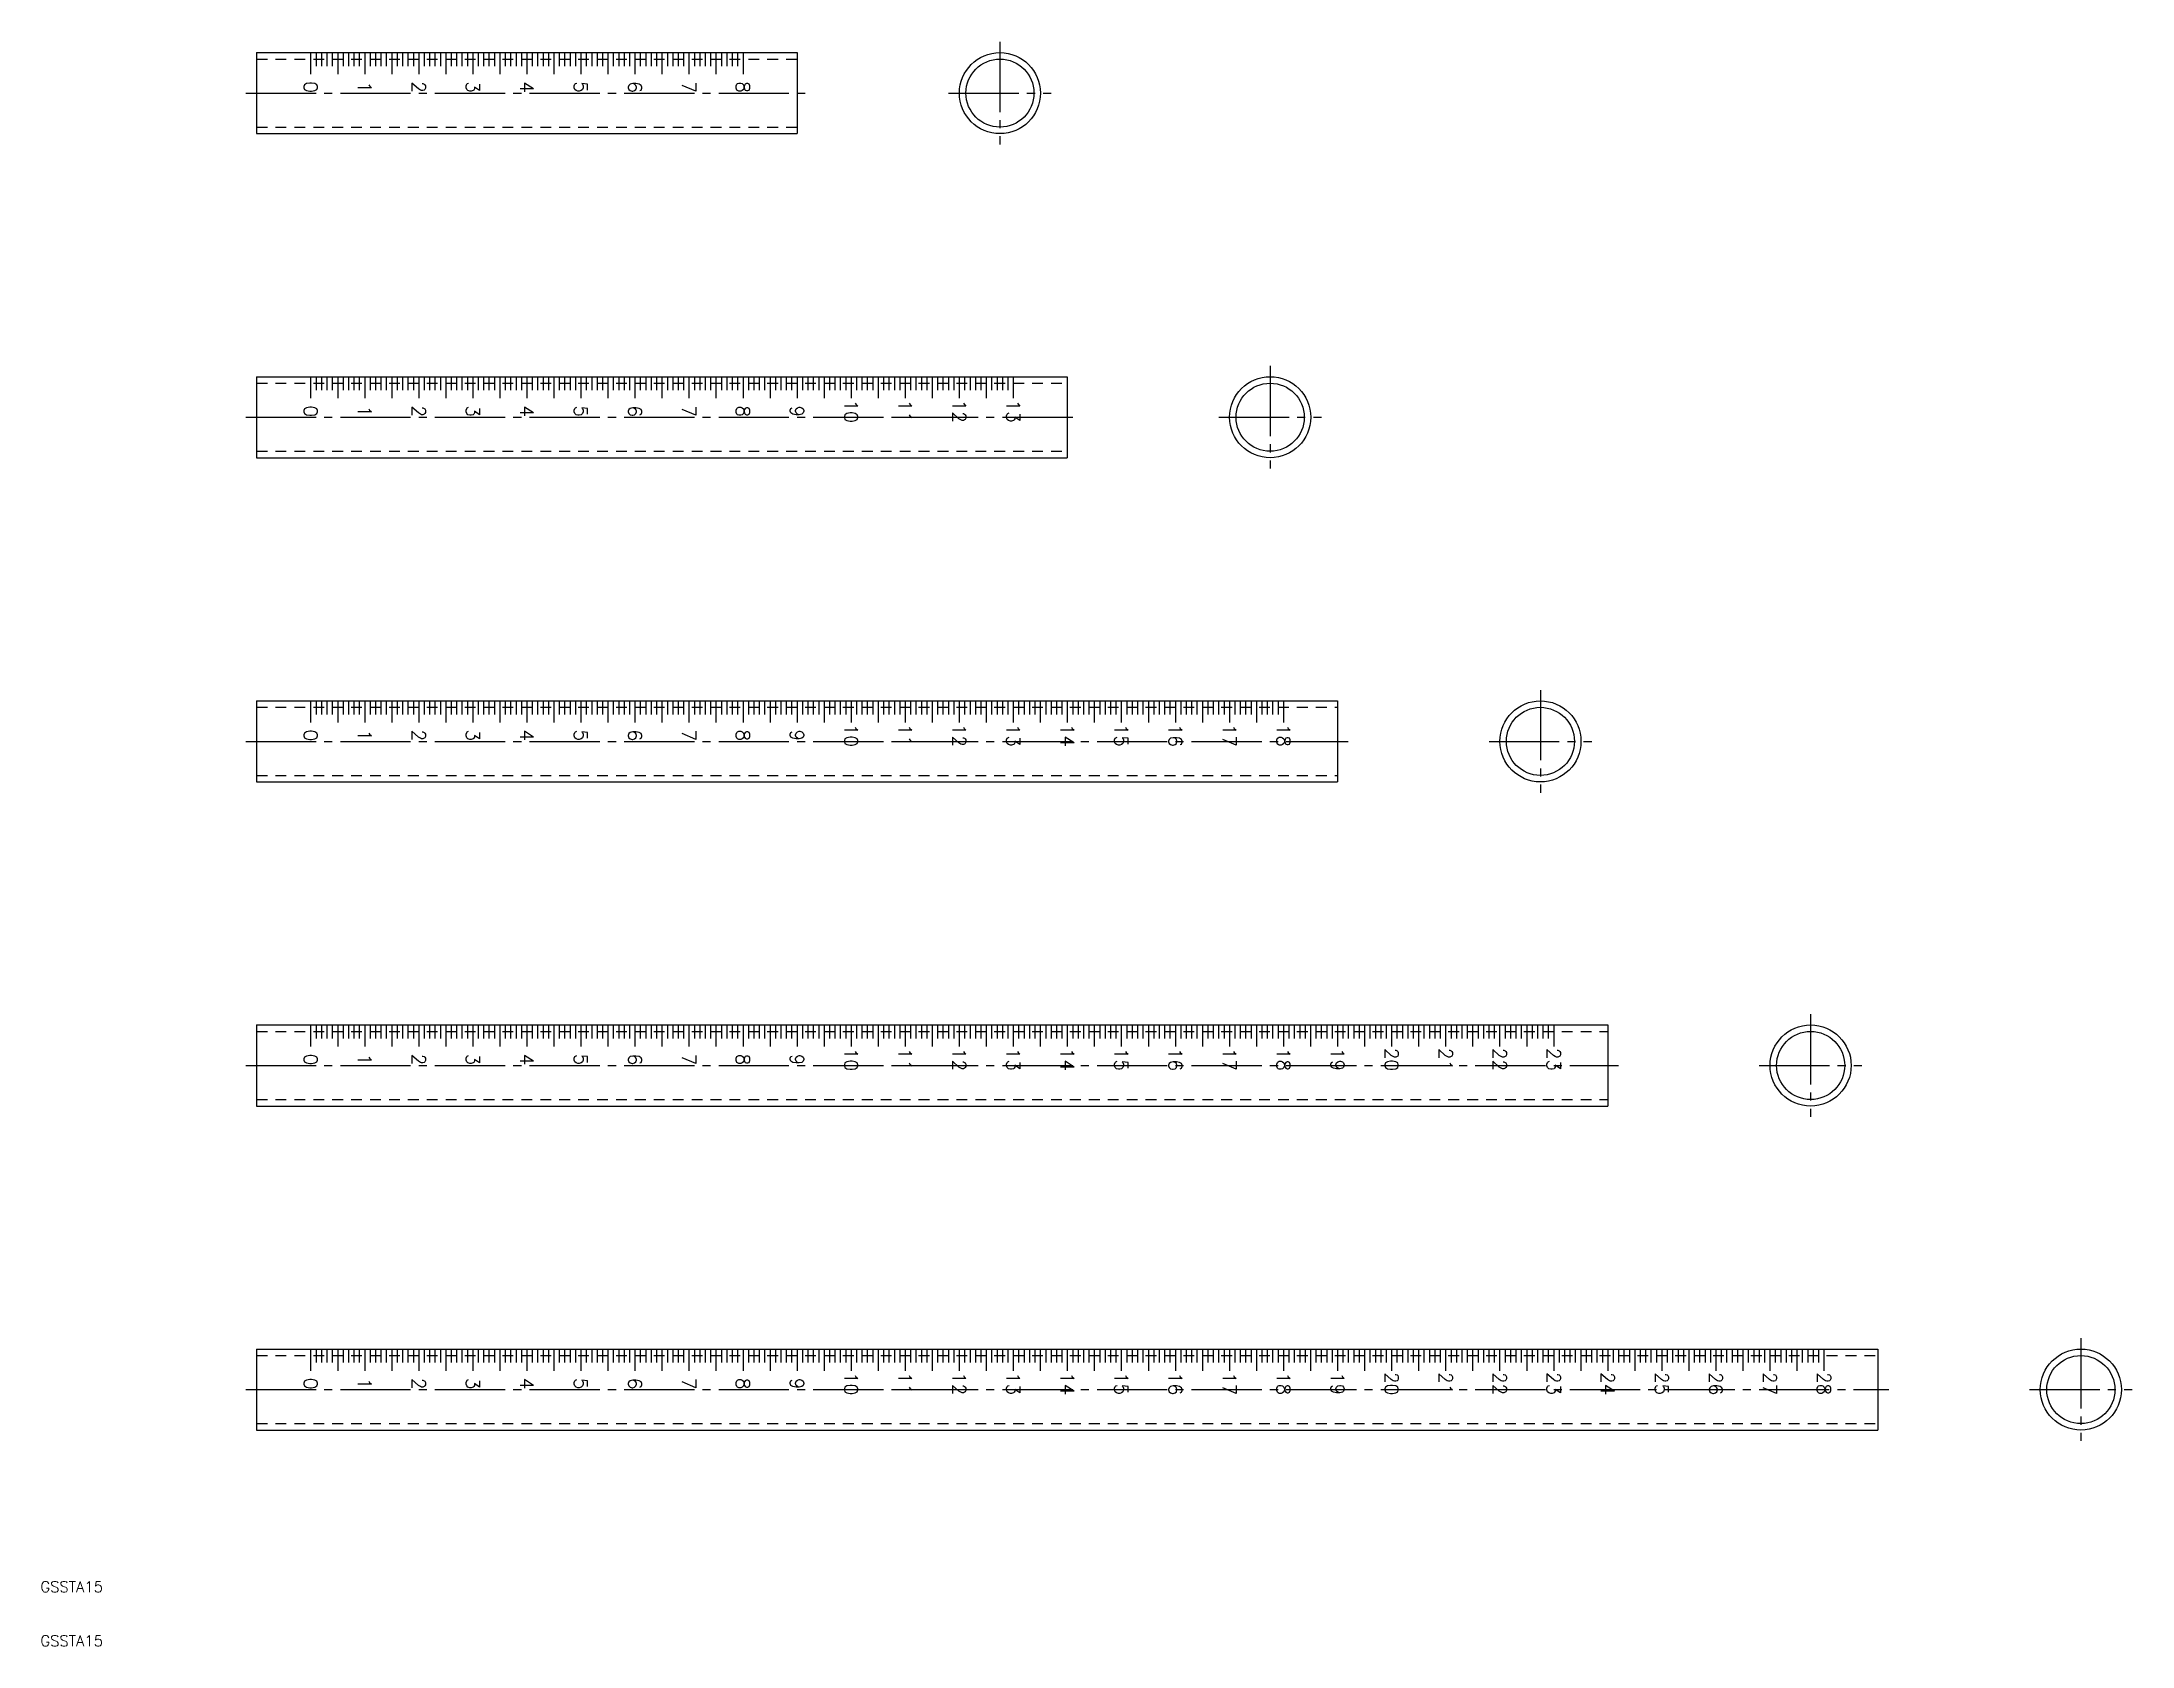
# Model space of a CAD drawing. Extents: x 10 to 397, y 10 to 307.
import ezdxf
from ezdxf.enums import TextEntityAlignment as Align

# ---------------------------------------------------------------- set-up
doc = ezdxf.new("R2010")
doc.units = 0
doc.linetypes.add('CENTER', pattern=[17.5, 13, -1.5, 1.5, -1.5])
doc.linetypes.add('DASHED', pattern=[3.5, 2, -1.5])
doc.layers.get('0').update_dxf_attribs({"linetype": 'CONTINUOUS'})
doc.layers.add('CENTER', color=1, linetype='CENTER')
doc.styles.get("Standard").update_dxf_attribs({"font": 'txt.shx', "bigfont": '@extfont2.shx'})

msp = doc.modelspace()

# ---------------------------------------------------------------- linework, layer by layer
at = {"color": 7, "linetype": 'CONTINUOUS'}
for p, q in [((50, 305), (50, 290)), ((50, 305), (150, 305)), ((60, 305), (60, 301)), ((61, 305), (61, 302.5)), ((62, 305), (62, 302.5)), ((63, 305), (63, 302.5)), ((64, 305), (64, 302.5)), ((65, 305), (65, 301)), ((66, 305), (66, 302.5)), ((67, 305), (67, 302.5)), ((68, 305), (68, 302.5)), ((69, 305), (69, 302.5)), ((70, 305), (70, 301)), ((71, 305), (71, 302.5)), ((72, 305), (72, 302.5)), ((73, 305), (73, 302.5)), ((74, 305), (74, 302.5)), ((75, 305), (75, 301)), ((76, 305), (76, 302.5)), ((77, 305), (77, 302.5)), ((78, 305), (78, 302.5)), ((79, 305), (79, 302.5)), ((80, 305), (80, 301)), ((81, 305), (81, 302.5)), ((82, 305), (82, 302.5)), ((83, 305), (83, 302.5)), ((84, 305), (84, 302.5)), ((85, 305), (85, 301)), ((86, 305), (86, 302.5)), ((87, 305), (87, 302.5)), ((88, 305), (88, 302.5)), ((89, 305), (89, 302.5)), ((90, 305), (90, 301)), ((91, 305), (91, 302.5)), ((92, 305), (92, 302.5)), ((93, 305), (93, 302.5)), ((94, 305), (94, 302.5)), ((95, 305), (95, 301)), ((96, 305), (96, 302.5)), ((97, 305), (97, 302.5)), ((98, 305), (98, 302.5)), ((99, 305), (99, 302.5)), ((100, 305), (100, 301)), ((101, 305), (101, 302.5)), ((102, 305), (102, 302.5)), ((103, 305), (103, 302.5)), ((104, 305), (104, 302.5)), ((105, 305), (105, 301)), ((106, 305), (106, 302.5)), ((107, 305), (107, 302.5)), ((108, 305), (108, 302.5)), ((109, 305), (109, 302.5)), ((110, 305), (110, 301)), ((111, 305), (111, 302.5)), ((112, 305), (112, 302.5)), ((113, 305), (113, 302.5)), ((114, 305), (114, 302.5)), ((115, 305), (115, 301)), ((116, 305), (116, 302.5)), ((117, 305), (117, 302.5)), ((118, 305), (118, 302.5)), ((119, 305), (119, 302.5)), ((120, 305), (120, 301)), ((121, 305), (121, 302.5)), ((122, 305), (122, 302.5)), ((123, 305), (123, 302.5)), ((124, 305), (124, 302.5)), ((125, 305), (125, 301)), ((126, 305), (126, 302.5)), ((127, 305), (127, 302.5)), ((128, 305), (128, 302.5)), ((129, 305), (129, 302.5)), ((130, 305), (130, 301)), ((131, 305), (131, 302.5)), ((132, 305), (132, 302.5)), ((133, 305), (133, 302.5)), ((134, 305), (134, 302.5)), ((135, 305), (135, 301)), ((136, 305), (136, 302.5)), ((137, 305), (137, 302.5)), ((138, 305), (138, 302.5)), ((139, 305), (139, 302.5)), ((140, 305), (140, 301)), ((150, 305), (150, 290)), ((50, 290), (150, 290)), ((50, 245), (50, 230)), ((50, 245), (200, 245)), ((60, 245), (60, 241)), ((61, 245), (61, 242.5)), ((62, 245), (62, 242.5)), ((63, 245), (63, 242.5)), ((64, 245), (64, 242.5)), ((65, 245), (65, 241)), ((66, 245), (66, 242.5)), ((67, 245), (67, 242.5)), ((68, 245), (68, 242.5)), ((69, 245), (69, 242.5)), ((70, 245), (70, 241)), ((71, 245), (71, 242.5)), ((72, 245), (72, 242.5)), ((73, 245), (73, 242.5)), ((74, 245), (74, 242.5)), ((75, 245), (75, 241)), ((76, 245), (76, 242.5)), ((77, 245), (77, 242.5)), ((78, 245), (78, 242.5)), ((79, 245), (79, 242.5)), ((80, 245), (80, 241)), ((81, 245), (81, 242.5)), ((82, 245), (82, 242.5)), ((83, 245), (83, 242.5)), ((84, 245), (84, 242.5)), ((85, 245), (85, 241)), ((86, 245), (86, 242.5)), ((87, 245), (87, 242.5)), ((88, 245), (88, 242.5)), ((89, 245), (89, 242.5)), ((90, 245), (90, 241)), ((91, 245), (91, 242.5)), ((92, 245), (92, 242.5)), ((93, 245), (93, 242.5)), ((94, 245), (94, 242.5)), ((95, 245), (95, 241)), ((96, 245), (96, 242.5)), ((97, 245), (97, 242.5)), ((98, 245), (98, 242.5)), ((99, 245), (99, 242.5)), ((100, 245), (100, 241)), ((101, 245), (101, 242.5)), ((102, 245), (102, 242.5)), ((103, 245), (103, 242.5)), ((104, 245), (104, 242.5)), ((105, 245), (105, 241)), ((106, 245), (106, 242.5)), ((107, 245), (107, 242.5)), ((108, 245), (108, 242.5)), ((109, 245), (109, 242.5)), ((110, 245), (110, 241)), ((111, 245), (111, 242.5)), ((112, 245), (112, 242.5)), ((113, 245), (113, 242.5)), ((114, 245), (114, 242.5)), ((115, 245), (115, 241)), ((116, 245), (116, 242.5)), ((117, 245), (117, 242.5)), ((118, 245), (118, 242.5)), ((119, 245), (119, 242.5)), ((120, 245), (120, 241)), ((121, 245), (121, 242.5)), ((122, 245), (122, 242.5)), ((123, 245), (123, 242.5)), ((124, 245), (124, 242.5)), ((125, 245), (125, 241)), ((126, 245), (126, 242.5)), ((127, 245), (127, 242.5)), ((128, 245), (128, 242.5)), ((129, 245), (129, 242.5)), ((130, 245), (130, 241)), ((131, 245), (131, 242.5)), ((132, 245), (132, 242.5)), ((133, 245), (133, 242.5)), ((134, 245), (134, 242.5)), ((135, 245), (135, 241)), ((136, 245), (136, 242.5)), ((137, 245), (137, 242.5)), ((138, 245), (138, 242.5)), ((139, 245), (139, 242.5)), ((140, 245), (140, 241)), ((141, 245), (141, 242.5)), ((142, 245), (142, 242.5)), ((143, 245), (143, 242.5)), ((144, 245), (144, 242.5)), ((145, 245), (145, 241)), ((146, 245), (146, 242.5)), ((147, 245), (147, 242.5)), ((148, 245), (148, 242.5)), ((149, 245), (149, 242.5)), ((150, 245), (150, 241)), ((151, 245), (151, 242.5)), ((152, 245), (152, 242.5)), ((153, 245), (153, 242.5)), ((154, 245), (154, 242.5)), ((155, 245), (155, 241)), ((156, 245), (156, 242.5)), ((157, 245), (157, 242.5)), ((158, 245), (158, 242.5)), ((159, 245), (159, 242.5)), ((160, 245), (160, 241)), ((161, 245), (161, 242.5)), ((162, 245), (162, 242.5)), ((163, 245), (163, 242.5)), ((164, 245), (164, 242.5)), ((165, 245), (165, 241)), ((166, 245), (166, 242.5)), ((167, 245), (167, 242.5)), ((168, 245), (168, 242.5)), ((169, 245), (169, 242.5)), ((170, 245), (170, 241)), ((171, 245), (171, 242.5)), ((172, 245), (172, 242.5)), ((173, 245), (173, 242.5)), ((174, 245), (174, 242.5)), ((175, 245), (175, 241)), ((176, 245), (176, 242.5)), ((177, 245), (177, 242.5)), ((178, 245), (178, 242.5)), ((179, 245), (179, 242.5)), ((180, 245), (180, 241)), ((181, 245), (181, 242.5)), ((182, 245), (182, 242.5)), ((183, 245), (183, 242.5)), ((184, 245), (184, 242.5)), ((185, 245), (185, 241)), ((186, 245), (186, 242.5)), ((187, 245), (187, 242.5)), ((188, 245), (188, 242.5)), ((189, 245), (189, 242.5)), ((190, 245), (190, 241)), ((200, 245), (200, 230)), ((50, 230), (200, 230)), ((50, 185), (50, 170)), ((50, 185), (250, 185)), ((60, 185), (60, 181)), ((61, 185), (61, 182.5)), ((62, 185), (62, 182.5)), ((63, 185), (63, 182.5)), ((64, 185), (64, 182.5)), ((65, 185), (65, 181)), ((66, 185), (66, 182.5)), ((67, 185), (67, 182.5)), ((68, 185), (68, 182.5)), ((69, 185), (69, 182.5)), ((70, 185), (70, 181)), ((71, 185), (71, 182.5)), ((72, 185), (72, 182.5)), ((73, 185), (73, 182.5)), ((74, 185), (74, 182.5)), ((75, 185), (75, 181)), ((76, 185), (76, 182.5)), ((77, 185), (77, 182.5)), ((78, 185), (78, 182.5)), ((79, 185), (79, 182.5)), ((80, 185), (80, 181)), ((81, 185), (81, 182.5)), ((82, 185), (82, 182.5)), ((83, 185), (83, 182.5)), ((84, 185), (84, 182.5)), ((85, 185), (85, 181)), ((86, 185), (86, 182.5)), ((87, 185), (87, 182.5)), ((88, 185), (88, 182.5)), ((89, 185), (89, 182.5)), ((90, 185), (90, 181)), ((91, 185), (91, 182.5)), ((92, 185), (92, 182.5)), ((93, 185), (93, 182.5)), ((94, 185), (94, 182.5)), ((95, 185), (95, 181)), ((96, 185), (96, 182.5)), ((97, 185), (97, 182.5)), ((98, 185), (98, 182.5)), ((99, 185), (99, 182.5)), ((100, 185), (100, 181)), ((101, 185), (101, 182.5)), ((102, 185), (102, 182.5)), ((103, 185), (103, 182.5)), ((104, 185), (104, 182.5)), ((105, 185), (105, 181)), ((106, 185), (106, 182.5)), ((107, 185), (107, 182.5)), ((108, 185), (108, 182.5)), ((109, 185), (109, 182.5)), ((110, 185), (110, 181)), ((111, 185), (111, 182.5)), ((112, 185), (112, 182.5)), ((113, 185), (113, 182.5)), ((114, 185), (114, 182.5)), ((115, 185), (115, 181)), ((116, 185), (116, 182.5)), ((117, 185), (117, 182.5)), ((118, 185), (118, 182.5)), ((119, 185), (119, 182.5)), ((120, 185), (120, 181)), ((121, 185), (121, 182.5)), ((122, 185), (122, 182.5)), ((123, 185), (123, 182.5)), ((124, 185), (124, 182.5)), ((125, 185), (125, 181)), ((126, 185), (126, 182.5)), ((127, 185), (127, 182.5)), ((128, 185), (128, 182.5)), ((129, 185), (129, 182.5)), ((130, 185), (130, 181)), ((131, 185), (131, 182.5)), ((132, 185), (132, 182.5)), ((133, 185), (133, 182.5)), ((134, 185), (134, 182.5)), ((135, 185), (135, 181)), ((136, 185), (136, 182.5)), ((137, 185), (137, 182.5)), ((138, 185), (138, 182.5)), ((139, 185), (139, 182.5)), ((140, 185), (140, 181)), ((141, 185), (141, 182.5)), ((142, 185), (142, 182.5)), ((143, 185), (143, 182.5)), ((144, 185), (144, 182.5)), ((145, 185), (145, 181)), ((146, 185), (146, 182.5)), ((147, 185), (147, 182.5)), ((148, 185), (148, 182.5)), ((149, 185), (149, 182.5)), ((150, 185), (150, 181)), ((151, 185), (151, 182.5)), ((152, 185), (152, 182.5)), ((153, 185), (153, 182.5)), ((154, 185), (154, 182.5)), ((155, 185), (155, 181)), ((156, 185), (156, 182.5)), ((157, 185), (157, 182.5)), ((158, 185), (158, 182.5)), ((159, 185), (159, 182.5)), ((160, 185), (160, 181)), ((161, 185), (161, 182.5)), ((162, 185), (162, 182.5)), ((163, 185), (163, 182.5)), ((164, 185), (164, 182.5)), ((165, 185), (165, 181)), ((166, 185), (166, 182.5)), ((167, 185), (167, 182.5)), ((168, 185), (168, 182.5)), ((169, 185), (169, 182.5)), ((170, 185), (170, 181)), ((171, 185), (171, 182.5)), ((172, 185), (172, 182.5)), ((173, 185), (173, 182.5)), ((174, 185), (174, 182.5)), ((175, 185), (175, 181)), ((176, 185), (176, 182.5)), ((177, 185), (177, 182.5)), ((178, 185), (178, 182.5)), ((179, 185), (179, 182.5)), ((180, 185), (180, 181)), ((181, 185), (181, 182.5)), ((182, 185), (182, 182.5)), ((183, 185), (183, 182.5)), ((184, 185), (184, 182.5)), ((185, 185), (185, 181)), ((186, 185), (186, 182.5)), ((187, 185), (187, 182.5)), ((188, 185), (188, 182.5)), ((189, 185), (189, 182.5)), ((190, 185), (190, 181)), ((191, 185), (191, 182.5)), ((192, 185), (192, 182.5)), ((193, 185), (193, 182.5)), ((194, 185), (194, 182.5)), ((195, 185), (195, 181)), ((196, 185), (196, 182.5)), ((197, 185), (197, 182.5)), ((198, 185), (198, 182.5)), ((199, 185), (199, 182.5)), ((200, 185), (200, 181)), ((201, 185), (201, 182.5)), ((202, 185), (202, 182.5)), ((203, 185), (203, 182.5)), ((204, 185), (204, 182.5)), ((205, 185), (205, 181)), ((206, 185), (206, 182.5)), ((207, 185), (207, 182.5)), ((208, 185), (208, 182.5)), ((209, 185), (209, 182.5)), ((210, 185), (210, 181)), ((211, 185), (211, 182.5)), ((212, 185), (212, 182.5)), ((213, 185), (213, 182.5)), ((214, 185), (214, 182.5)), ((215, 185), (215, 181)), ((216, 185), (216, 182.5)), ((217, 185), (217, 182.5)), ((218, 185), (218, 182.5)), ((219, 185), (219, 182.5)), ((220, 185), (220, 181)), ((221, 185), (221, 182.5)), ((222, 185), (222, 182.5)), ((223, 185), (223, 182.5)), ((224, 185), (224, 182.5)), ((225, 185), (225, 181)), ((226, 185), (226, 182.5)), ((227, 185), (227, 182.5)), ((228, 185), (228, 182.5)), ((229, 185), (229, 182.5)), ((230, 185), (230, 181)), ((231, 185), (231, 182.5)), ((232, 185), (232, 182.5)), ((233, 185), (233, 182.5)), ((234, 185), (234, 182.5)), ((235, 185), (235, 181)), ((236, 185), (236, 182.5)), ((237, 185), (237, 182.5)), ((238, 185), (238, 182.5)), ((239, 185), (239, 182.5)), ((240, 185), (240, 181)), ((250, 185), (250, 170)), ((50, 170), (250, 170)), ((50, 125), (50, 110)), ((50, 125), (300, 125)), ((60, 125), (60, 121)), ((61, 125), (61, 122.5)), ((62, 125), (62, 122.5)), ((63, 125), (63, 122.5)), ((64, 125), (64, 122.5)), ((65, 125), (65, 121)), ((66, 125), (66, 122.5)), ((67, 125), (67, 122.5)), ((68, 125), (68, 122.5)), ((69, 125), (69, 122.5)), ((70, 125), (70, 121)), ((71, 125), (71, 122.5)), ((72, 125), (72, 122.5)), ((73, 125), (73, 122.5)), ((74, 125), (74, 122.5)), ((75, 125), (75, 121)), ((76, 125), (76, 122.5)), ((77, 125), (77, 122.5)), ((78, 125), (78, 122.5)), ((79, 125), (79, 122.5)), ((80, 125), (80, 121)), ((81, 125), (81, 122.5)), ((82, 125), (82, 122.5)), ((83, 125), (83, 122.5)), ((84, 125), (84, 122.5)), ((85, 125), (85, 121)), ((86, 125), (86, 122.5)), ((87, 125), (87, 122.5)), ((88, 125), (88, 122.5)), ((89, 125), (89, 122.5)), ((90, 125), (90, 121)), ((91, 125), (91, 122.5)), ((92, 125), (92, 122.5)), ((93, 125), (93, 122.5)), ((94, 125), (94, 122.5)), ((95, 125), (95, 121)), ((96, 125), (96, 122.5)), ((97, 125), (97, 122.5)), ((98, 125), (98, 122.5)), ((99, 125), (99, 122.5)), ((100, 125), (100, 121)), ((101, 125), (101, 122.5)), ((102, 125), (102, 122.5)), ((103, 125), (103, 122.5)), ((104, 125), (104, 122.5)), ((105, 125), (105, 121)), ((106, 125), (106, 122.5)), ((107, 125), (107, 122.5)), ((108, 125), (108, 122.5)), ((109, 125), (109, 122.5)), ((110, 125), (110, 121)), ((111, 125), (111, 122.5)), ((112, 125), (112, 122.5)), ((113, 125), (113, 122.5)), ((114, 125), (114, 122.5)), ((115, 125), (115, 121)), ((116, 125), (116, 122.5)), ((117, 125), (117, 122.5)), ((118, 125), (118, 122.5)), ((119, 125), (119, 122.5)), ((120, 125), (120, 121)), ((121, 125), (121, 122.5)), ((122, 125), (122, 122.5)), ((123, 125), (123, 122.5)), ((124, 125), (124, 122.5)), ((125, 125), (125, 121)), ((126, 125), (126, 122.5)), ((127, 125), (127, 122.5)), ((128, 125), (128, 122.5)), ((129, 125), (129, 122.5)), ((130, 125), (130, 121)), ((131, 125), (131, 122.5)), ((132, 125), (132, 122.5)), ((133, 125), (133, 122.5)), ((134, 125), (134, 122.5)), ((135, 125), (135, 121)), ((136, 125), (136, 122.5)), ((137, 125), (137, 122.5)), ((138, 125), (138, 122.5)), ((139, 125), (139, 122.5)), ((140, 125), (140, 121)), ((141, 125), (141, 122.5)), ((142, 125), (142, 122.5)), ((143, 125), (143, 122.5)), ((144, 125), (144, 122.5)), ((145, 125), (145, 121)), ((146, 125), (146, 122.5)), ((147, 125), (147, 122.5)), ((148, 125), (148, 122.5)), ((149, 125), (149, 122.5)), ((150, 125), (150, 121)), ((151, 125), (151, 122.5)), ((152, 125), (152, 122.5)), ((153, 125), (153, 122.5)), ((154, 125), (154, 122.5)), ((155, 125), (155, 121)), ((156, 125), (156, 122.5)), ((157, 125), (157, 122.5)), ((158, 125), (158, 122.5)), ((159, 125), (159, 122.5)), ((160, 125), (160, 121)), ((161, 125), (161, 122.5)), ((162, 125), (162, 122.5)), ((163, 125), (163, 122.5)), ((164, 125), (164, 122.5)), ((165, 125), (165, 121)), ((166, 125), (166, 122.5)), ((167, 125), (167, 122.5)), ((168, 125), (168, 122.5)), ((169, 125), (169, 122.5)), ((170, 125), (170, 121)), ((171, 125), (171, 122.5)), ((172, 125), (172, 122.5)), ((173, 125), (173, 122.5)), ((174, 125), (174, 122.5)), ((175, 125), (175, 121)), ((176, 125), (176, 122.5)), ((177, 125), (177, 122.5)), ((178, 125), (178, 122.5)), ((179, 125), (179, 122.5)), ((180, 125), (180, 121)), ((181, 125), (181, 122.5)), ((182, 125), (182, 122.5)), ((183, 125), (183, 122.5)), ((184, 125), (184, 122.5)), ((185, 125), (185, 121)), ((186, 125), (186, 122.5)), ((187, 125), (187, 122.5)), ((188, 125), (188, 122.5)), ((189, 125), (189, 122.5)), ((190, 125), (190, 121)), ((191, 125), (191, 122.5)), ((192, 125), (192, 122.5)), ((193, 125), (193, 122.5)), ((194, 125), (194, 122.5)), ((195, 125), (195, 121)), ((196, 125), (196, 122.5)), ((197, 125), (197, 122.5)), ((198, 125), (198, 122.5)), ((199, 125), (199, 122.5)), ((200, 125), (200, 121)), ((201, 125), (201, 122.5)), ((202, 125), (202, 122.5)), ((203, 125), (203, 122.5)), ((204, 125), (204, 122.5)), ((205, 125), (205, 121)), ((206, 125), (206, 122.5)), ((207, 125), (207, 122.5)), ((208, 125), (208, 122.5)), ((209, 125), (209, 122.5)), ((210, 125), (210, 121)), ((211, 125), (211, 122.5)), ((212, 125), (212, 122.5)), ((213, 125), (213, 122.5)), ((214, 125), (214, 122.5)), ((215, 125), (215, 121)), ((216, 125), (216, 122.5)), ((217, 125), (217, 122.5)), ((218, 125), (218, 122.5)), ((219, 125), (219, 122.5)), ((220, 125), (220, 121)), ((221, 125), (221, 122.5)), ((222, 125), (222, 122.5)), ((223, 125), (223, 122.5)), ((224, 125), (224, 122.5)), ((225, 125), (225, 121)), ((226, 125), (226, 122.5)), ((227, 125), (227, 122.5)), ((228, 125), (228, 122.5)), ((229, 125), (229, 122.5)), ((230, 125), (230, 121)), ((231, 125), (231, 122.5)), ((232, 125), (232, 122.5)), ((233, 125), (233, 122.5)), ((234, 125), (234, 122.5)), ((235, 125), (235, 121)), ((236, 125), (236, 122.5)), ((237, 125), (237, 122.5)), ((238, 125), (238, 122.5)), ((239, 125), (239, 122.5)), ((240, 125), (240, 121)), ((241, 125), (241, 122.5)), ((242, 125), (242, 122.5)), ((243, 125), (243, 122.5)), ((244, 125), (244, 122.5)), ((245, 125), (245, 121)), ((246, 125), (246, 122.5)), ((247, 125), (247, 122.5)), ((248, 125), (248, 122.5)), ((249, 125), (249, 122.5)), ((250, 125), (250, 121)), ((251, 125), (251, 122.5)), ((252, 125), (252, 122.5)), ((253, 125), (253, 122.5)), ((254, 125), (254, 122.5)), ((255, 125), (255, 121)), ((256, 125), (256, 122.5)), ((257, 125), (257, 122.5)), ((258, 125), (258, 122.5)), ((259, 125), (259, 122.5)), ((260, 125), (260, 121)), ((261, 125), (261, 122.5)), ((262, 125), (262, 122.5)), ((263, 125), (263, 122.5)), ((264, 125), (264, 122.5)), ((265, 125), (265, 121)), ((266, 125), (266, 122.5)), ((267, 125), (267, 122.5)), ((268, 125), (268, 122.5)), ((269, 125), (269, 122.5)), ((270, 125), (270, 121)), ((271, 125), (271, 122.5)), ((272, 125), (272, 122.5)), ((273, 125), (273, 122.5)), ((274, 125), (274, 122.5)), ((275, 125), (275, 121)), ((276, 125), (276, 122.5)), ((277, 125), (277, 122.5)), ((278, 125), (278, 122.5)), ((279, 125), (279, 122.5)), ((280, 125), (280, 121)), ((281, 125), (281, 122.5)), ((282, 125), (282, 122.5)), ((283, 125), (283, 122.5)), ((284, 125), (284, 122.5)), ((285, 125), (285, 121)), ((286, 125), (286, 122.5)), ((287, 125), (287, 122.5)), ((288, 125), (288, 122.5)), ((289, 125), (289, 122.5)), ((290, 125), (290, 121)), ((300, 125), (300, 110)), ((50, 110), (300, 110)), ((50, 65), (50, 50)), ((50, 65), (350, 65)), ((60, 65), (60, 61)), ((61, 65), (61, 62.5)), ((62, 65), (62, 62.5)), ((63, 65), (63, 62.5)), ((64, 65), (64, 62.5)), ((65, 65), (65, 61)), ((66, 65), (66, 62.5)), ((67, 65), (67, 62.5)), ((68, 65), (68, 62.5)), ((69, 65), (69, 62.5)), ((70, 65), (70, 61)), ((71, 65), (71, 62.5)), ((72, 65), (72, 62.5)), ((73, 65), (73, 62.5)), ((74, 65), (74, 62.5)), ((75, 65), (75, 61)), ((76, 65), (76, 62.5)), ((77, 65), (77, 62.5)), ((78, 65), (78, 62.5)), ((79, 65), (79, 62.5)), ((80, 65), (80, 61)), ((81, 65), (81, 62.5)), ((82, 65), (82, 62.5)), ((83, 65), (83, 62.5)), ((84, 65), (84, 62.5)), ((85, 65), (85, 61)), ((86, 65), (86, 62.5)), ((87, 65), (87, 62.5)), ((88, 65), (88, 62.5)), ((89, 65), (89, 62.5)), ((90, 65), (90, 61)), ((91, 65), (91, 62.5)), ((92, 65), (92, 62.5)), ((93, 65), (93, 62.5)), ((94, 65), (94, 62.5)), ((95, 65), (95, 61)), ((96, 65), (96, 62.5)), ((97, 65), (97, 62.5)), ((98, 65), (98, 62.5)), ((99, 65), (99, 62.5)), ((100, 65), (100, 61)), ((101, 65), (101, 62.5)), ((102, 65), (102, 62.5)), ((103, 65), (103, 62.5)), ((104, 65), (104, 62.5)), ((105, 65), (105, 61)), ((106, 65), (106, 62.5)), ((107, 65), (107, 62.5)), ((108, 65), (108, 62.5)), ((109, 65), (109, 62.5)), ((110, 65), (110, 61)), ((111, 65), (111, 62.5)), ((112, 65), (112, 62.5)), ((113, 65), (113, 62.5)), ((114, 65), (114, 62.5)), ((115, 65), (115, 61)), ((116, 65), (116, 62.5)), ((117, 65), (117, 62.5)), ((118, 65), (118, 62.5)), ((119, 65), (119, 62.5)), ((120, 65), (120, 61)), ((121, 65), (121, 62.5)), ((122, 65), (122, 62.5)), ((123, 65), (123, 62.5)), ((124, 65), (124, 62.5)), ((125, 65), (125, 61)), ((126, 65), (126, 62.5)), ((127, 65), (127, 62.5)), ((128, 65), (128, 62.5)), ((129, 65), (129, 62.5)), ((130, 65), (130, 61)), ((131, 65), (131, 62.5)), ((132, 65), (132, 62.5)), ((133, 65), (133, 62.5)), ((134, 65), (134, 62.5)), ((135, 65), (135, 61)), ((136, 65), (136, 62.5)), ((137, 65), (137, 62.5)), ((138, 65), (138, 62.5)), ((139, 65), (139, 62.5)), ((140, 65), (140, 61)), ((141, 65), (141, 62.5)), ((142, 65), (142, 62.5)), ((143, 65), (143, 62.5)), ((144, 65), (144, 62.5)), ((145, 65), (145, 61)), ((146, 65), (146, 62.5)), ((147, 65), (147, 62.5)), ((148, 65), (148, 62.5)), ((149, 65), (149, 62.5)), ((150, 65), (150, 61)), ((151, 65), (151, 62.5)), ((152, 65), (152, 62.5)), ((153, 65), (153, 62.5)), ((154, 65), (154, 62.5)), ((155, 65), (155, 61)), ((156, 65), (156, 62.5)), ((157, 65), (157, 62.5)), ((158, 65), (158, 62.5)), ((159, 65), (159, 62.5)), ((160, 65), (160, 61)), ((161, 65), (161, 62.5)), ((162, 65), (162, 62.5)), ((163, 65), (163, 62.5)), ((164, 65), (164, 62.5)), ((165, 65), (165, 61)), ((166, 65), (166, 62.5)), ((167, 65), (167, 62.5)), ((168, 65), (168, 62.5)), ((169, 65), (169, 62.5)), ((170, 65), (170, 61)), ((171, 65), (171, 62.5)), ((172, 65), (172, 62.5)), ((173, 65), (173, 62.5)), ((174, 65), (174, 62.5)), ((175, 65), (175, 61)), ((176, 65), (176, 62.5)), ((177, 65), (177, 62.5)), ((178, 65), (178, 62.5)), ((179, 65), (179, 62.5)), ((180, 65), (180, 61)), ((181, 65), (181, 62.5)), ((182, 65), (182, 62.5)), ((183, 65), (183, 62.5)), ((184, 65), (184, 62.5)), ((185, 65), (185, 61)), ((186, 65), (186, 62.5)), ((187, 65), (187, 62.5)), ((188, 65), (188, 62.5)), ((189, 65), (189, 62.5)), ((190, 65), (190, 61)), ((191, 65), (191, 62.5)), ((192, 65), (192, 62.5)), ((193, 65), (193, 62.5)), ((194, 65), (194, 62.5)), ((195, 65), (195, 61)), ((196, 65), (196, 62.5)), ((197, 65), (197, 62.5)), ((198, 65), (198, 62.5)), ((199, 65), (199, 62.5)), ((200, 65), (200, 61)), ((201, 65), (201, 62.5)), ((202, 65), (202, 62.5)), ((203, 65), (203, 62.5)), ((204, 65), (204, 62.5)), ((205, 65), (205, 61)), ((206, 65), (206, 62.5)), ((207, 65), (207, 62.5)), ((208, 65), (208, 62.5)), ((209, 65), (209, 62.5)), ((210, 65), (210, 61)), ((211, 65), (211, 62.5)), ((212, 65), (212, 62.5)), ((213, 65), (213, 62.5)), ((214, 65), (214, 62.5)), ((215, 65), (215, 61)), ((216, 65), (216, 62.5)), ((217, 65), (217, 62.5)), ((218, 65), (218, 62.5)), ((219, 65), (219, 62.5)), ((220, 65), (220, 61)), ((221, 65), (221, 62.5)), ((222, 65), (222, 62.5)), ((223, 65), (223, 62.5)), ((224, 65), (224, 62.5)), ((225, 65), (225, 61)), ((226, 65), (226, 62.5)), ((227, 65), (227, 62.5)), ((228, 65), (228, 62.5)), ((229, 65), (229, 62.5)), ((230, 65), (230, 61)), ((231, 65), (231, 62.5)), ((232, 65), (232, 62.5)), ((233, 65), (233, 62.5)), ((234, 65), (234, 62.5)), ((235, 65), (235, 61)), ((236, 65), (236, 62.5)), ((237, 65), (237, 62.5)), ((238, 65), (238, 62.5)), ((239, 65), (239, 62.5)), ((240, 65), (240, 61)), ((241, 65), (241, 62.5)), ((242, 65), (242, 62.5)), ((243, 65), (243, 62.5)), ((244, 65), (244, 62.5)), ((245, 65), (245, 61)), ((246, 65), (246, 62.5)), ((247, 65), (247, 62.5)), ((248, 65), (248, 62.5)), ((249, 65), (249, 62.5)), ((250, 65), (250, 61)), ((251, 65), (251, 62.5)), ((252, 65), (252, 62.5)), ((253, 65), (253, 62.5)), ((254, 65), (254, 62.5)), ((255, 65), (255, 61)), ((256, 65), (256, 62.5)), ((257, 65), (257, 62.5)), ((258, 65), (258, 62.5)), ((259, 65), (259, 62.5)), ((260, 65), (260, 61)), ((261, 65), (261, 62.5)), ((262, 65), (262, 62.5)), ((263, 65), (263, 62.5)), ((264, 65), (264, 62.5)), ((265, 65), (265, 61)), ((266, 65), (266, 62.5)), ((267, 65), (267, 62.5)), ((268, 65), (268, 62.5)), ((269, 65), (269, 62.5)), ((270, 65), (270, 61)), ((271, 65), (271, 62.5)), ((272, 65), (272, 62.5)), ((273, 65), (273, 62.5)), ((274, 65), (274, 62.5)), ((275, 65), (275, 61)), ((276, 65), (276, 62.5)), ((277, 65), (277, 62.5)), ((278, 65), (278, 62.5)), ((279, 65), (279, 62.5)), ((280, 65), (280, 61)), ((281, 65), (281, 62.5)), ((282, 65), (282, 62.5)), ((283, 65), (283, 62.5)), ((284, 65), (284, 62.5)), ((285, 65), (285, 61)), ((286, 65), (286, 62.5)), ((287, 65), (287, 62.5)), ((288, 65), (288, 62.5)), ((289, 65), (289, 62.5)), ((290, 65), (290, 61)), ((291, 65), (291, 62.5)), ((292, 65), (292, 62.5)), ((293, 65), (293, 62.5)), ((294, 65), (294, 62.5)), ((295, 65), (295, 61)), ((296, 65), (296, 62.5)), ((297, 65), (297, 62.5)), ((298, 65), (298, 62.5)), ((299, 65), (299, 62.5)), ((300, 65), (300, 61)), ((301, 65), (301, 62.5)), ((302, 65), (302, 62.5)), ((303, 65), (303, 62.5)), ((304, 65), (304, 62.5)), ((305, 65), (305, 61)), ((306, 65), (306, 62.5)), ((307, 65), (307, 62.5)), ((308, 65), (308, 62.5)), ((309, 65), (309, 62.5)), ((310, 65), (310, 61)), ((311, 65), (311, 62.5)), ((312, 65), (312, 62.5)), ((313, 65), (313, 62.5)), ((314, 65), (314, 62.5)), ((315, 65), (315, 61)), ((316, 65), (316, 62.5)), ((317, 65), (317, 62.5)), ((318, 65), (318, 62.5)), ((319, 65), (319, 62.5)), ((320, 65), (320, 61)), ((321, 65), (321, 62.5)), ((322, 65), (322, 62.5)), ((323, 65), (323, 62.5)), ((324, 65), (324, 62.5)), ((325, 65), (325, 61)), ((326, 65), (326, 62.5)), ((327, 65), (327, 62.5)), ((328, 65), (328, 62.5)), ((329, 65), (329, 62.5)), ((330, 65), (330, 61)), ((331, 65), (331, 62.5)), ((332, 65), (332, 62.5)), ((333, 65), (333, 62.5)), ((334, 65), (334, 62.5)), ((335, 65), (335, 61)), ((336, 65), (336, 62.5)), ((337, 65), (337, 62.5)), ((338, 65), (338, 62.5)), ((339, 65), (339, 62.5)), ((340, 65), (340, 61)), ((350, 65), (350, 50)), ((50, 50), (350, 50))]:
    msp.add_line(p, q, dxfattribs=at)
at = {"color": 3, "linetype": 'DASHED'}
for p, q in [((50, 303.8), (150, 303.8)), ((50, 291.2), (150, 291.2)), ((50, 243.8), (200, 243.8)), ((50, 231.2), (200, 231.2)), ((50, 183.8), (250, 183.8)), ((50, 171.2), (250, 171.2)), ((50, 123.8), (300, 123.8)), ((50, 111.2), (300, 111.2)), ((50, 63.8), (350, 63.8)), ((50, 51.2), (350, 51.2))]:
    msp.add_line(p, q, dxfattribs=at)
at = {"color": 7, "linetype": 'CONTINUOUS'}
for centre, radius in [((187.54, 297.5), 7.5), ((187.54, 297.5), 6.3), ((237.54, 237.5), 7.5), ((237.54, 237.5), 6.3), ((287.54, 177.5), 7.5), ((287.54, 177.5), 6.3), ((337.54, 117.5), 7.5), ((337.54, 117.5), 6.3), ((387.54, 57.5), 7.5), ((387.54, 57.5), 6.3)]:
    msp.add_circle(centre, radius, dxfattribs=at)
at = {"layer": 'CENTER', "color": 1, "linetype": 'CENTER'}
for p, q in [((187.54, 307), (187.54, 288)), ((48, 297.5), (152, 297.5)), ((178.04, 297.5), (197.04, 297.5)), ((237.54, 247), (237.54, 228)), ((48, 237.5), (202, 237.5)), ((228.04, 237.5), (247.04, 237.5)), ((287.54, 187), (287.54, 168)), ((48, 177.5), (252, 177.5)), ((278.04, 177.5), (297.04, 177.5)), ((337.54, 127), (337.54, 108)), ((48, 117.5), (302, 117.5)), ((328.04, 117.5), (347.04, 117.5)), ((387.54, 67), (387.54, 48)), ((48, 57.5), (352, 57.5)), ((378.04, 57.5), (397.04, 57.5))]:
    msp.add_line(p, q, dxfattribs=at)

# ---------------------------------------------------------------- texts
at = {"color": 7, "linetype": 'CONTINUOUS'}
for s, p in [('0', (60, 298.61)), ('1', (70, 298.61)), ('2', (80, 298.61)), ('3', (90, 298.61)), ('4', (100, 298.61)), ('5', (110, 298.61)), ('6', (120, 298.61)), ('7', (130, 298.61)), ('8', (140, 298.61)), ('10', (160, 238.61)), ('11', (170, 238.61)), ('12', (180, 238.61)), ('13', (190, 238.61)), ('0', (60, 238.61)), ('1', (70, 238.61)), ('2', (80, 238.61)), ('3', (90, 238.61)), ('4', (100, 238.61)), ('5', (110, 238.61)), ('6', (120, 238.61)), ('7', (130, 238.61)), ('8', (140, 238.61)), ('9', (150, 238.61)), ('0', (60, 178.61)), ('1', (70, 178.61)), ('2', (80, 178.61)), ('3', (90, 178.61)), ('4', (100, 178.61)), ('5', (110, 178.61)), ('6', (120, 178.61)), ('7', (130, 178.61)), ('8', (140, 178.61)), ('9', (150, 178.61)), ('10', (160, 178.61)), ('11', (170, 178.61)), ('12', (180, 178.61)), ('13', (190, 178.61)), ('14', (200, 178.61)), ('15', (210, 178.61)), ('16', (220, 178.61)), ('17', (230, 178.61)), ('18', (240, 178.61)), ('10', (160, 118.61)), ('11', (170, 118.61)), ('12', (180, 118.61)), ('13', (190, 118.61)), ('14', (200, 118.61)), ('15', (210, 118.61)), ('16', (220, 118.61)), ('17', (230, 118.61)), ('18', (240, 118.61)), ('19', (250, 118.61)), ('20', (260, 118.61)), ('21', (270, 118.61)), ('22', (280, 118.61)), ('23', (290, 118.61)), ('0', (60, 118.61)), ('1', (70, 118.61)), ('2', (80, 118.61)), ('3', (90, 118.61)), ('4', (100, 118.61)), ('5', (110, 118.61)), ('6', (120, 118.61)), ('7', (130, 118.61)), ('8', (140, 118.61)), ('9', (150, 118.61)), ('0', (60, 58.61)), ('1', (70, 58.61)), ('2', (80, 58.61)), ('3', (90, 58.61)), ('4', (100, 58.61)), ('5', (110, 58.61)), ('6', (120, 58.61)), ('7', (130, 58.61)), ('8', (140, 58.61)), ('9', (150, 58.61)), ('10', (160, 58.61)), ('11', (170, 58.61)), ('12', (180, 58.61)), ('13', (190, 58.61)), ('14', (200, 58.61)), ('15', (210, 58.61)), ('16', (220, 58.61)), ('17', (230, 58.61)), ('18', (240, 58.61)), ('19', (250, 58.61)), ('20', (260, 58.61)), ('21', (270, 58.61)), ('22', (280, 58.61)), ('23', (290, 58.61)), ('24', (300, 58.61)), ('25', (310, 58.61)), ('26', (320, 58.61)), ('27', (330, 58.61)), ('28', (340, 58.61))]:
    msp.add_text(s, height=2.5, rotation=270, dxfattribs=at).set_placement(p, align=Align.MIDDLE)
for p in [(10, 20), (10, 10)]:
    msp.add_text('GSSTA15', height=2, dxfattribs=at).set_placement(p)

doc.saveas('drawing.dxf')
